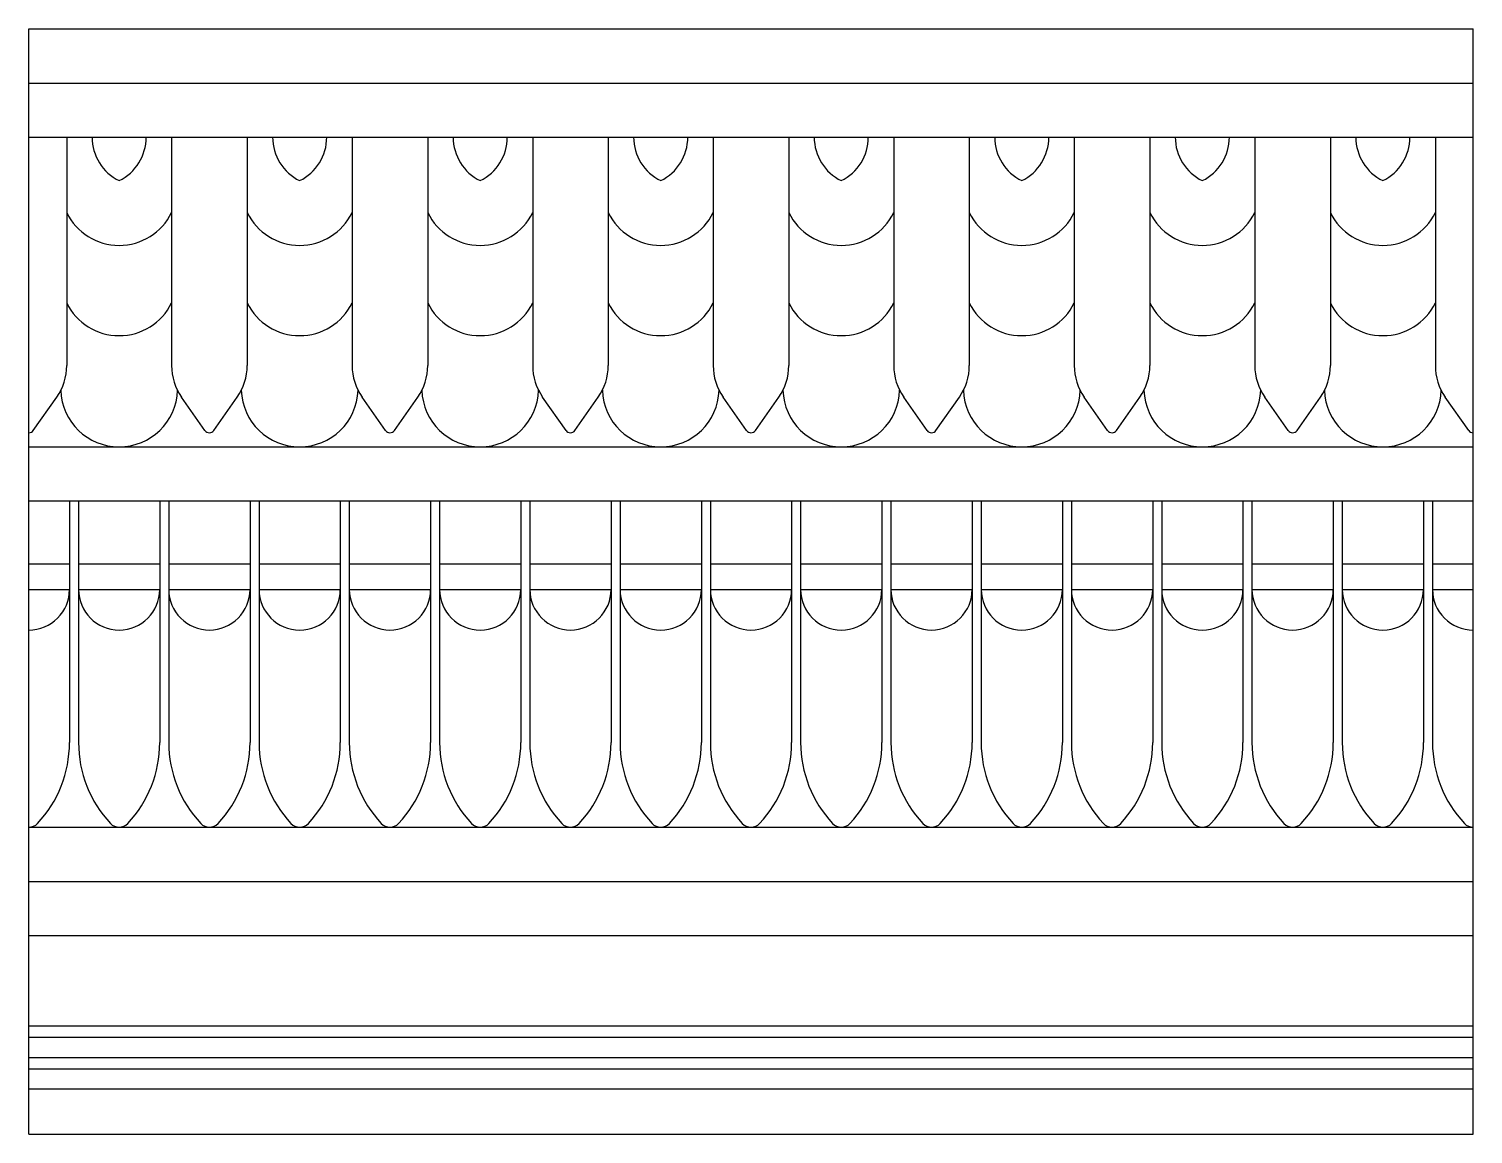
# Model space of a CAD drawing. Extents: x -111 to 2985, y -118 to 122.
# Drawn here: x 32.83 to 80.82, y -76.37 to -39.64 of the extents above; entities that cross this region are included whole.
import ezdxf

# ---------------------------------------------------------------- set-up
doc = ezdxf.new("R2010")
doc.units = 0
doc.layers.add('LAYER_03', color=5, linetype='CONTINUOUS')

msp = doc.modelspace()

# ---------------------------------------------------------------- linework, layer by layer
at = {"layer": 'LAYER_03'}
for points in [[(32.831, -39.643), (80.823, -39.643)], [(32.831, -76.367), (32.831, -39.643)], [(80.823, -76.367), (80.823, -39.643)], [(32.831, -41.442), (80.823, -41.442)], [(32.831, -43.242), (80.823, -43.242)], [(34.087, -43.242), (34.087, -50.828)], [(40.086, -43.242), (40.086, -50.828)], [(46.085, -43.242), (46.085, -50.828)], [(49.572, -43.242), (49.572, -50.828)], [(52.084, -43.242), (52.084, -50.828)], [(58.083, -43.242), (58.083, -50.828)], [(64.082, -43.242), (64.082, -50.828)], [(70.081, -43.242), (70.081, -50.828)], [(76.08, -43.242), (76.08, -50.828)], [(38.682, -52.988), (37.905, -51.877)], [(44.682, -52.988), (43.904, -51.877)], [(50.681, -52.988), (49.903, -51.877)], [(56.68, -52.988), (55.902, -51.877)], [(62.679, -52.988), (61.901, -51.877)], [(68.678, -52.988), (67.9, -51.877)], [(74.677, -52.988), (73.899, -51.877)], [(80.676, -52.988), (79.898, -51.877)], [(32.831, -53.529), (80.823, -53.529)], [(32.831, -55.329), (38.83, -55.329)], [(32.831, -55.329), (44.829, -55.329)], [(34.181, -55.329), (34.181, -63.358)], [(37.18, -55.329), (37.18, -63.358)], [(38.83, -55.329), (44.829, -55.329)], [(40.18, -55.329), (40.18, -63.358)], [(43.179, -55.329), (43.179, -63.358)], [(44.829, -55.329), (50.828, -55.329)], [(46.179, -55.329), (46.179, -63.358)], [(49.178, -55.329), (49.178, -63.358)], [(50.828, -55.329), (56.827, -55.329)], [(50.828, -55.329), (80.823, -55.329)], [(52.178, -55.329), (52.178, -63.358)], [(55.177, -55.329), (55.177, -63.358)], [(56.827, -55.329), (62.826, -55.329)], [(58.177, -55.329), (58.177, -63.358)], [(61.176, -55.329), (61.176, -63.358)], [(62.826, -55.329), (68.825, -55.329)], [(64.176, -55.329), (64.176, -63.358)], [(67.176, -55.329), (67.176, -63.358)], [(68.825, -55.329), (74.824, -55.329)], [(70.175, -55.329), (70.175, -63.358)], [(73.175, -55.329), (73.175, -63.358)], [(74.824, -55.329), (80.823, -55.329)], [(76.174, -55.329), (76.174, -63.358)], [(79.174, -55.329), (79.174, -63.358)], [(32.831, -57.421), (34.181, -57.421)], [(34.481, -57.421), (37.18, -57.421)], [(37.48, -57.421), (40.18, -57.421)], [(40.48, -57.421), (43.179, -57.421)], [(43.479, -57.421), (46.179, -57.421)], [(46.479, -57.421), (49.178, -57.421)], [(49.478, -57.421), (52.178, -57.421)], [(52.478, -57.421), (55.177, -57.421)], [(55.477, -57.421), (58.177, -57.421)], [(58.477, -57.421), (61.176, -57.421)], [(61.476, -57.421), (64.176, -57.421)], [(64.476, -57.421), (67.176, -57.421)], [(67.475, -57.421), (70.175, -57.421)], [(70.475, -57.421), (73.175, -57.421)], [(73.475, -57.421), (76.174, -57.421)], [(76.474, -57.421), (79.174, -57.421)], [(79.474, -57.421), (80.823, -57.421)], [(32.831, -58.269), (34.181, -58.269)], [(34.481, -58.269), (37.18, -58.269)], [(37.48, -58.269), (40.18, -58.269)], [(40.48, -58.269), (43.179, -58.269)], [(43.479, -58.269), (46.179, -58.269)], [(46.479, -58.269), (49.178, -58.269)], [(49.478, -58.269), (52.178, -58.269)], [(52.478, -58.269), (55.177, -58.269)], [(55.477, -58.269), (58.177, -58.269)], [(58.477, -58.269), (61.176, -58.269)], [(61.476, -58.269), (64.176, -58.269)], [(64.476, -58.269), (67.176, -58.269)], [(67.475, -58.269), (70.175, -58.269)], [(70.475, -58.269), (73.175, -58.269)], [(73.475, -58.269), (76.174, -58.269)], [(76.474, -58.269), (79.174, -58.269)], [(79.474, -58.269), (80.823, -58.269)], [(32.831, -66.168), (80.823, -66.168)], [(32.831, -67.968), (80.823, -67.968)], [(32.831, -69.768), (80.823, -69.768)], [(32.831, -72.767), (80.823, -72.767)], [(32.831, -73.142), (80.823, -73.142)], [(32.831, -73.817), (80.823, -73.817)], [(32.831, -74.192), (80.823, -74.192)], [(32.831, -74.867), (80.823, -74.867)], [(32.831, -76.367), (80.823, -76.367)]]:
    msp.add_lwpolyline(points, dxfattribs=at)
for points in [[(34.931, -43.242, 0.286218), (35.83, -44.685)], [(35.83, -44.685, 0.286218), (36.73, -43.242)], [(37.574, -43.242), (37.574, -50.828, 0.15391), (37.905, -51.877)], [(40.93, -43.242, 0.286218), (41.829, -44.685)], [(41.829, -44.685, 0.286218), (42.729, -43.242)], [(43.573, -43.242), (43.573, -50.828, 0.15391), (43.904, -51.877)], [(46.929, -43.242, 0.286218), (47.829, -44.685)], [(47.829, -44.685, 0.286218), (48.728, -43.242)], [(52.928, -43.242, 0.286218), (53.828, -44.685)], [(53.828, -44.685, 0.286218), (54.727, -43.242)], [(55.571, -43.242), (55.571, -50.828, 0.15391), (55.902, -51.877)], [(58.927, -43.242, 0.286218), (59.827, -44.685)], [(59.827, -44.685, 0.286218), (60.726, -43.242)], [(61.57, -43.242), (61.57, -50.828, 0.15391), (61.901, -51.877)], [(64.926, -43.242, 0.286218), (65.826, -44.685)], [(65.826, -44.685, 0.286218), (66.725, -43.242)], [(67.57, -43.242), (67.57, -50.828, 0.15391), (67.9, -51.877)], [(70.925, -43.242, 0.286218), (71.825, -44.685)], [(71.825, -44.685, 0.286218), (72.725, -43.242)], [(73.569, -43.242), (73.569, -50.828, 0.15391), (73.899, -51.877)], [(76.924, -43.242, 0.286218), (77.824, -44.685)], [(77.824, -44.685, 0.286218), (78.724, -43.242)], [(79.568, -43.242), (79.568, -50.828, 0.15391), (79.898, -51.877)], [(34.087, -45.748, 0.624206), (37.574, -45.748)], [(40.086, -45.748, 0.624206), (43.573, -45.748)], [(46.085, -45.748, 0.624206), (49.572, -45.748)], [(52.084, -45.748, 0.624206), (55.571, -45.748)], [(58.083, -45.748, 0.624206), (61.57, -45.748)], [(64.082, -45.748, 0.624206), (67.57, -45.748)], [(70.081, -45.748, 0.624206), (73.569, -45.748)], [(76.08, -45.748, 0.624206), (79.568, -45.748)], [(34.087, -48.747, 0.624206), (37.574, -48.747)], [(40.086, -48.747, 0.624206), (43.573, -48.747)], [(46.085, -48.747, 0.624206), (49.572, -48.747)], [(52.084, -48.747, 0.624206), (55.571, -48.747)], [(58.083, -48.747, 0.624206), (61.57, -48.747)], [(64.082, -48.747, 0.624206), (67.57, -48.747)], [(70.081, -48.747, 0.624206), (73.569, -48.747)], [(76.08, -48.747, 0.624206), (79.568, -48.747)], [(32.831, -53.064, 0.244698), (32.978, -52.988), (33.756, -51.877, 0.15391), (34.087, -50.828)], [(38.83, -53.064, 0.244698), (38.977, -52.988), (39.755, -51.877, 0.15391), (40.086, -50.828)], [(45.754, -51.877, 0.15391), (46.085, -50.828)], [(49.572, -50.828, 0.15391), (49.903, -51.877)], [(50.828, -53.064, 0.244698), (50.975, -52.988), (51.753, -51.877, 0.15391), (52.084, -50.828)], [(56.827, -53.064, 0.244698), (56.975, -52.988), (57.752, -51.877, 0.15391), (58.083, -50.828)], [(62.826, -53.064, 0.244698), (62.974, -52.988), (63.751, -51.877, 0.15391), (64.082, -50.828)], [(68.825, -53.064, 0.244698), (68.973, -52.988), (69.75, -51.877, 0.15391), (70.081, -50.828)], [(74.824, -53.064, 0.244698), (74.972, -52.988), (75.749, -51.877, 0.15391), (76.08, -50.828)], [(33.89, -51.652, 0.967525), (37.77, -51.652)], [(39.889, -51.652, 0.967525), (43.769, -51.652)], [(45.889, -51.652, 0.967525), (49.769, -51.652)], [(51.888, -51.652, 0.967525), (55.768, -51.652)], [(57.887, -51.652, 0.967525), (61.767, -51.652)], [(63.886, -51.652, 0.967525), (67.766, -51.652)], [(69.885, -51.652, 0.967525), (73.765, -51.652)], [(75.884, -51.652, 0.967525), (79.764, -51.652)], [(44.829, -53.064, 0.244698), (44.976, -52.988), (45.754, -51.877)], [(38.682, -52.988, 0.244698), (38.83, -53.064)], [(44.682, -52.988, 0.244698), (44.829, -53.064)], [(50.681, -52.988, 0.244698), (50.828, -53.064)], [(56.68, -52.988, 0.244698), (56.827, -53.064)], [(62.679, -52.988, 0.244698), (62.826, -53.064)], [(68.678, -52.988, 0.244698), (68.825, -53.064)], [(74.677, -52.988, 0.244698), (74.824, -53.064)], [(80.676, -52.988, 0.244698), (80.823, -53.064)], [(34.481, -55.329), (34.481, -63.358, 0.19054), (35.542, -66.043, 0.207311), (35.83, -66.168)], [(37.48, -55.329), (37.48, -63.358, 0.19054), (38.542, -66.043, 0.207311), (38.83, -66.168)], [(40.48, -55.329), (40.48, -63.358, 0.19054), (41.541, -66.043, 0.207311), (41.829, -66.168)], [(43.479, -55.329), (43.479, -63.358, 0.19054), (44.541, -66.043, 0.207311), (44.829, -66.168)], [(46.479, -55.329), (46.479, -63.358, 0.19054), (47.54, -66.043, 0.207311), (47.829, -66.168)], [(49.478, -55.329), (49.478, -63.358, 0.19054), (50.54, -66.043, 0.207311), (50.828, -66.168)], [(52.478, -55.329), (52.478, -63.358, 0.19054), (53.54, -66.043, 0.207311), (53.828, -66.168)], [(55.477, -55.329), (55.477, -63.358, 0.19054), (56.539, -66.043, 0.207311), (56.827, -66.168)], [(58.477, -55.329), (58.477, -63.358, 0.19054), (59.539, -66.043, 0.207311), (59.827, -66.168)], [(61.476, -55.329), (61.476, -63.358, 0.19054), (62.538, -66.043, 0.207311), (62.826, -66.168)], [(64.476, -55.329), (64.476, -63.358, 0.19054), (65.538, -66.043, 0.207311), (65.826, -66.168)], [(67.475, -55.329), (67.475, -63.358, 0.19054), (68.537, -66.043, 0.207311), (68.825, -66.168)], [(70.475, -55.329), (70.475, -63.358, 0.19054), (71.537, -66.043, 0.207311), (71.825, -66.168)], [(73.475, -55.329), (73.475, -63.358, 0.19054), (74.536, -66.043, 0.207311), (74.824, -66.168)], [(76.474, -55.329), (76.474, -63.358, 0.19054), (77.536, -66.043, 0.207311), (77.824, -66.168)], [(79.474, -55.329), (79.474, -63.358, 0.19054), (80.535, -66.043, 0.207311), (80.823, -66.168)], [(32.831, -59.619, 0.414214), (34.181, -58.269)], [(34.481, -58.269, 1), (37.18, -58.269)], [(37.48, -58.269, 0.414214), (38.83, -59.619)], [(38.83, -59.619, 0.414214), (40.18, -58.269)], [(40.48, -58.269, 1), (43.179, -58.269)], [(43.479, -58.269, 0.414214), (44.829, -59.619)], [(44.829, -59.619, 0.414214), (46.179, -58.269)], [(46.479, -58.269, 1), (49.178, -58.269)], [(49.478, -58.269, 0.414214), (50.828, -59.619)], [(50.828, -59.619, 0.414214), (52.178, -58.269)], [(52.478, -58.269, 1), (55.177, -58.269)], [(55.477, -58.269, 0.414214), (56.827, -59.619)], [(56.827, -59.619, 0.414214), (58.177, -58.269)], [(58.477, -58.269, 1), (61.176, -58.269)], [(61.476, -58.269, 0.414214), (62.826, -59.619)], [(62.826, -59.619, 0.414214), (64.176, -58.269)], [(64.476, -58.269, 1), (67.176, -58.269)], [(67.475, -58.269, 0.414214), (68.825, -59.619)], [(68.825, -59.619, 0.414214), (70.175, -58.269)], [(70.475, -58.269, 1), (73.175, -58.269)], [(73.475, -58.269, 0.414214), (74.824, -59.619)], [(74.824, -59.619, 0.414214), (76.174, -58.269)], [(76.474, -58.269, 1), (79.174, -58.269)], [(79.474, -58.269, 0.414214), (80.823, -59.619)], [(33.119, -66.043, 0.19054), (34.181, -63.358)], [(36.118, -66.043, 0.19054), (37.18, -63.358)], [(39.118, -66.043, 0.19054), (40.18, -63.358)], [(42.118, -66.043, 0.19054), (43.179, -63.358)], [(45.117, -66.043, 0.19054), (46.179, -63.358)], [(48.117, -66.043, 0.19054), (49.178, -63.358)], [(51.116, -66.043, 0.19054), (52.178, -63.358)], [(54.116, -66.043, 0.19054), (55.177, -63.358)], [(57.115, -66.043, 0.19054), (58.177, -63.358)], [(60.115, -66.043, 0.19054), (61.176, -63.358)], [(63.114, -66.043, 0.19054), (64.176, -63.358)], [(66.114, -66.043, 0.19054), (67.176, -63.358)], [(69.113, -66.043, 0.19054), (70.175, -63.358)], [(72.113, -66.043, 0.19054), (73.175, -63.358)], [(75.112, -66.043, 0.19054), (76.174, -63.358)], [(78.112, -66.043, 0.19054), (79.174, -63.358)], [(32.831, -66.168, 0.207311), (33.119, -66.043)], [(35.83, -66.168, 0.207311), (36.118, -66.043)], [(38.83, -66.168, 0.207311), (39.118, -66.043)], [(41.829, -66.168, 0.207311), (42.118, -66.043)], [(44.829, -66.168, 0.207311), (45.117, -66.043)], [(47.829, -66.168, 0.207311), (48.117, -66.043)], [(50.828, -66.168, 0.207311), (51.116, -66.043)], [(53.828, -66.168, 0.207311), (54.116, -66.043)], [(56.827, -66.168, 0.207311), (57.115, -66.043)], [(59.827, -66.168, 0.207311), (60.115, -66.043)], [(62.826, -66.168, 0.207311), (63.114, -66.043)], [(65.826, -66.168, 0.207311), (66.114, -66.043)], [(68.825, -66.168, 0.207311), (69.113, -66.043)], [(71.825, -66.168, 0.207311), (72.113, -66.043)], [(74.824, -66.168, 0.207311), (75.112, -66.043)], [(77.824, -66.168, 0.207311), (78.112, -66.043)]]:
    msp.add_lwpolyline(points, format="xyb", dxfattribs=at)

doc.saveas('drawing.dxf')
